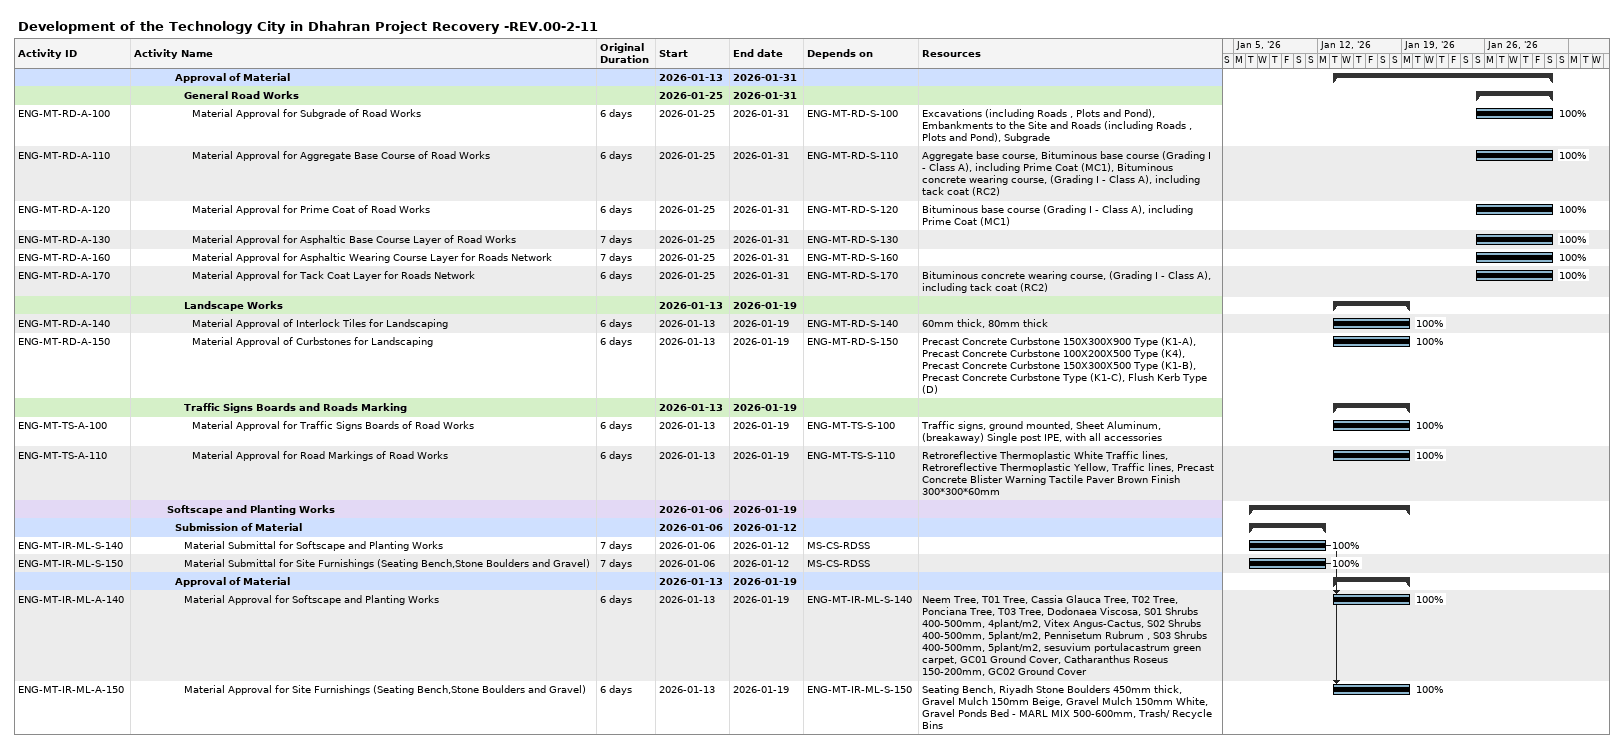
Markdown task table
Development of the Technology City in Dhahran Project Recovery -REV.00-2-11

| ID | Level | Task | Original duration | Start | Finish | Predecessors | Resources | % complete |
|---|---|---|---|---|---|---|---|---|
|  | 6 | **Approval of Material** |  | 2026-01-13 | 2026-01-31 |  |  |  |
|  | 7 | **General Road Works** |  | 2026-01-25 | 2026-01-31 |  |  |  |
| ENG-MT-RD-A-100 | 8 | Material Approval for Subgrade of Road Works | 6d | 2026-01-25 | 2026-01-31 | ENG-MT-RD-S-100 | Excavations (including Roads , Plots and Pond), Embankments to the Site and Roads (including Roads , Plots and Pond), Subgrade | 100 |
| ENG-MT-RD-A-110 | 8 | Material Approval for Aggregate Base Course of Road Works | 6d | 2026-01-25 | 2026-01-31 | ENG-MT-RD-S-110 | Aggregate base course, Bituminous base course (Grading I - Class A), including Prime Coat (MC1), Bituminous concrete wearing course, (Grading I - Class A), including tack coat (RC2) | 100 |
| ENG-MT-RD-A-120 | 8 | Material Approval for Prime Coat of Road Works | 6d | 2026-01-25 | 2026-01-31 | ENG-MT-RD-S-120 | Bituminous base course (Grading I - Class A), including Prime Coat (MC1) | 100 |
| ENG-MT-RD-A-130 | 8 | Material Approval for Asphaltic Base Course Layer of Road Works | 7d | 2026-01-25 | 2026-01-31 | ENG-MT-RD-S-130 |  | 100 |
| ENG-MT-RD-A-160 | 8 | Material Approval for Asphaltic Wearing Course Layer for Roads Network | 7d | 2026-01-25 | 2026-01-31 | ENG-MT-RD-S-160 |  | 100 |
| ENG-MT-RD-A-170 | 8 | Material Approval for Tack Coat Layer for Roads Network | 6d | 2026-01-25 | 2026-01-31 | ENG-MT-RD-S-170 | Bituminous concrete wearing course, (Grading I - Class A), including tack coat (RC2) | 100 |
|  | 7 | **Landscape Works** |  | 2026-01-13 | 2026-01-19 |  |  |  |
| ENG-MT-RD-A-140 | 8 | Material Approval of Interlock Tiles for Landscaping | 6d | 2026-01-13 | 2026-01-19 | ENG-MT-RD-S-140 | 60mm thick, 80mm thick | 100 |
| ENG-MT-RD-A-150 | 8 | Material Approval of Curbstones for Landscaping | 6d | 2026-01-13 | 2026-01-19 | ENG-MT-RD-S-150 | Precast Concrete Curbstone 150X300X900 Type (K1-A), Precast Concrete Curbstone 100X200X500 Type (K4), Precast Concrete Curbstone 150X300X500 Type (K1-B), Precast Concrete Curbstone Type (K1-C), Flush Kerb Type (D) | 100 |
|  | 7 | **Traffic Signs Boards and Roads Marking** |  | 2026-01-13 | 2026-01-19 |  |  |  |
| ENG-MT-TS-A-100 | 8 | Material Approval for Traffic Signs Boards of Road Works | 6d | 2026-01-13 | 2026-01-19 | ENG-MT-TS-S-100 | Traffic signs, ground mounted, Sheet Aluminum, (breakaway) Single post IPE, with all accessories | 100 |
| ENG-MT-TS-A-110 | 8 | Material Approval for Road Markings of Road Works | 6d | 2026-01-13 | 2026-01-19 | ENG-MT-TS-S-110 | Retroreflective Thermoplastic White Traffic lines, Retroreflective Thermoplastic Yellow, Traffic lines, Precast Concrete Blister Warning Tactile Paver Brown Finish 300*300*60mm | 100 |
|  | 5 | **Softscape and Planting Works** |  | 2026-01-06 | 2026-01-19 |  |  |  |
|  | 6 | **Submission of Material** |  | 2026-01-06 | 2026-01-12 |  |  |  |
| ENG-MT-IR-ML-S-140 | 7 | Material Submittal for Softscape and Planting Works | 7d | 2026-01-06 | 2026-01-12 | MS-CS-RDSS |  | 100 |
| ENG-MT-IR-ML-S-150 | 7 | Material Submittal for Site Furnishings (Seating Bench,Stone Boulders and Gravel) | 7d | 2026-01-06 | 2026-01-12 | MS-CS-RDSS |  | 100 |
|  | 6 | **Approval of Material** |  | 2026-01-13 | 2026-01-19 |  |  |  |
| ENG-MT-IR-ML-A-140 | 7 | Material Approval for Softscape and Planting Works | 6d | 2026-01-13 | 2026-01-19 | ENG-MT-IR-ML-S-140 | Neem Tree, T01 Tree, Cassia Glauca Tree, T02 Tree, Ponciana Tree, T03 Tree, Dodonaea Viscosa, S01 Shrubs 400-500mm, 4plant/m2, Vitex Angus-Cactus, S02 Shrubs 400-500mm, 5plant/m2, Pennisetum Rubrum , S03 Shrubs 400-500mm, 5plant/m2, sesuvium portulacastrum green carpet, GC01 Ground Cover, Catharanthus Roseus 150-200mm, GC02 Ground Cover | 100 |
| ENG-MT-IR-ML-A-150 | 7 | Material Approval for Site Furnishings (Seating Bench,Stone Boulders and Gravel) | 6d | 2026-01-13 | 2026-01-19 | ENG-MT-IR-ML-S-150 | Seating Bench, Riyadh Stone Boulders 450mm thick, Gravel Mulch 150mm Beige, Gravel Mulch 150mm White, Gravel Ponds Bed - MARL MIX 500-600mm, Trash/ Recycle Bins | 100 |
